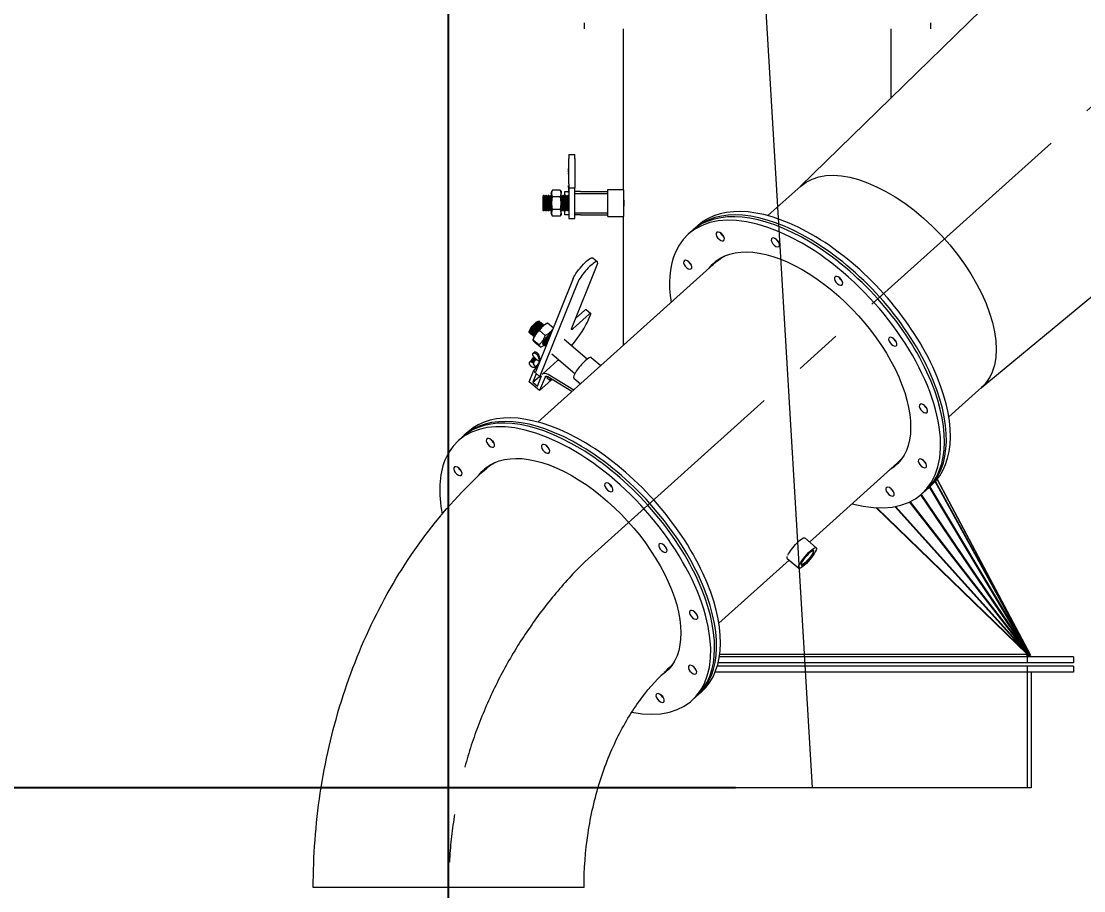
# Model space of a CAD drawing. Header units: inches. Extents: x -350577 to -266477, y -437959 to -377535.
# Drawn here: x -346059 to -344682, y -394050 to -392922 of the extents above; entities that cross this region are included whole.
import ezdxf

# ---------------------------------------------------------------- set-up
doc = ezdxf.new("R2010")
doc.units = ezdxf.units.IN
doc.header["$MEASUREMENT"] = 0
doc.linetypes.add('CENTER', pattern=[2, 1.25, -0.25, 0.25, -0.25])
doc.layers.add('CENTER       (itatec)', color=4, linetype='CENTER', lineweight=9)
doc.layers.add('ORGINAL (itatec)', color=3, linetype='Continuous', lineweight=9)
doc.styles.add('Geniso', font='geniso.shx', dxfattribs={"oblique": 15})
doc.dimstyles.new('scale 1b100', dxfattribs={"dimscale": 100, "dimtxt": 3, "dimasz": 2.5, "dimexe": 1, "dimexo": 1, "dimgap": 1, "dimtad": 1, "dimdec": 0, "dimzin": 0, "dimdsep": 46, "dimtxsty": 'Geniso', "dimcen": 0, "dimclrd": 1, "dimclre": 1, "dimclrt": 7, "dimadec": 0, "dimazin": 0, "dimtfac": 1, "dimtdec": 0, "dimtmove": 0, "dimatfit": 3, "dimfxl": 0.75, "dimtolj": 1, "dimtzin": 0, "dimarcsym": 0})

# ---------------------------------------------------------------- blocks, each defined once
blk = doc.blocks.new('*D29')
at = {"layer": 'Defpoints', "color": 0, "transparency": 16777216}
for p in [(-346989.7, -393916.5), (-345033.4, -393916.5), (-345860.2, -394816.5)]:
    blk.add_point(p, dxfattribs=at)
at = {"layer": 'ORGINAL (itatec)', "color": 1, "lineweight": -2, "transparency": 16777216}
for p, q in [((-345133.4, -393916.5), (-347089.7, -393916.5)), ((-346989.7, -394566.5), (-346989.7, -394166.5)), ((-345960.2, -394816.5), (-347089.7, -394816.5))]:
    blk.add_line(p, q, dxfattribs=at)
at = {"layer": 'ORGINAL (itatec)', "color": 1, "transparency": 16777216}
for points in [[(-347031.4, -394166.5), (-346948.1, -394166.5), (-346989.7, -393916.5)], [(-347031.4, -394566.5), (-346948.1, -394566.5), (-346989.7, -394816.5)]]:
    blk.add_solid(points, dxfattribs=at)
at = {"layer": 'ORGINAL (itatec)', "color": 7, "transparency": 16777216, "insert": (-347239.7, -394366.5), "char_height": 300, "attachment_point": 5, "rotation": 90, "style": 'Geniso'}
blk.add_mtext('\\A1;900', dxfattribs=at)
blk = doc.blocks.new('*D31')
at = {"layer": 'Defpoints', "color": 0, "transparency": 16777216}
for p in [(-345505.2, -381405.4), (-331896.3, -383693), (-345505.2, -394816.5)]:
    blk.add_point(p, dxfattribs=at)
at = {"layer": 'ORGINAL (itatec)', "color": 1, "lineweight": -2, "transparency": 16777216}
for p, q in [((-345505.2, -394716.5), (-345505.2, -381305.4)), ((-331896.3, -383593), (-331896.3, -381305.4)), ((-332146.3, -381405.4), (-345255.2, -381405.4))]:
    blk.add_line(p, q, dxfattribs=at)
at = {"layer": 'ORGINAL (itatec)', "color": 1, "transparency": 16777216}
for points in [[(-345255.2, -381363.7), (-345255.2, -381447.1), (-345505.2, -381405.4)], [(-332146.3, -381363.7), (-332146.3, -381447.1), (-331896.3, -381405.4)]]:
    blk.add_solid(points, dxfattribs=at)
at = {"layer": 'ORGINAL (itatec)', "color": 7, "transparency": 16777216, "insert": (-338700.7, -381155.4), "char_height": 300, "attachment_point": 5, "style": 'Geniso'}
blk.add_mtext('\\A1;13609', dxfattribs=at)

msp = doc.modelspace()

# ---------------------------------------------------------------- linework, layer by layer
at = {"layer": 'CENTER       (itatec)', "ltscale": 250}
msp.add_lwpolyline([(-345505.2, -394816.5), (-345505.2, -394046, -0.200576), (-345328.5, -393623.1), (-343435.8, -391922, -0.044523), (-343167.9, -391721.3), (-336251.6, -388191.3)], format="xyb", dxfattribs=at)
at = {"layer": 'ORGINAL (itatec)', "extrusion": (0, 1, 0)}
for p, q in [((-345049.5, -393136.5), (-343996.1, -392107.7)), ((-345329.7, -392924), (-345329.7, -392932)), ((-344880.7, -392924), (-344880.7, -392932)), ((-345278.7, -393140.5), (-345278.7, -392932)), ((-344931.7, -393021.4), (-344931.7, -392932)), ((-345349.5, -393095), (-345349.5, -393100)), ((-345349.5, -393095), (-345341.5, -393095)), ((-345349.5, -393133), (-345349.5, -393100)), ((-345341.5, -393100), (-345341.5, -393095)), ((-345341.5, -393100), (-345341.5, -393133)), ((-345349.5, -393113), (-345349.8, -393113)), ((-345349.8, -393118), (-345349.8, -393113)), ((-345349.5, -393118), (-345349.8, -393118)), ((-345349.5, -393118.9), (-345349.8, -393118.9)), ((-345349.8, -393120.5), (-345349.8, -393118.9)), ((-345349.8, -393120.5), (-345349.8, -393125.3)), ((-345349.5, -393120.5), (-345349.8, -393120.5)), ((-344815, -393397.6), (-344470.7, -393113)), ((-345349.8, -393125.3), (-345349.8, -393129.4)), ((-345349.5, -393125.3), (-345349.8, -393125.3)), ((-345349.8, -393129.4), (-345349.8, -393129.5)), ((-345349.8, -393129.5), (-345349.8, -393131.2)), ((-345349.5, -393129.5), (-345349.8, -393129.5)), ((-345349.5, -393131.2), (-345349.8, -393131.2)), ((-345349.8, -393131.2), (-345349.8, -393131.3)), ((-345349.5, -393131.3), (-345349.8, -393131.3)), ((-345349.5, -393135.3), (-345349.8, -393135.3)), ((-345349.8, -393137.5), (-345349.8, -393135.3)), ((-345349.5, -393133), (-345349.5, -393138)), ((-345341.5, -393133), (-345341.5, -393138)), ((-345383.2, -393148.8), (-345382.4, -393148)), ((-345383.2, -393148.8), (-345383.2, -393167.2)), ((-345382.4, -393148), (-345382.4, -393168)), ((-345381.6, -393148), (-345382.4, -393148)), ((-345381.6, -393148), (-345381.6, -393168)), ((-345380.8, -393148.8), (-345381.6, -393148)), ((-345380.8, -393167.2), (-345380.8, -393148.8)), ((-345380.1, -393148.8), (-345380.8, -393148.8)), ((-345380.1, -393148.8), (-345379.3, -393148)), ((-345380.1, -393148.8), (-345380.1, -393167.2)), ((-345379.3, -393148), (-345379.3, -393168)), ((-345378.5, -393148), (-345379.3, -393148)), ((-345378.5, -393148), (-345378.5, -393168)), ((-345377.7, -393148.8), (-345378.5, -393148)), ((-345377.7, -393167.2), (-345377.7, -393148.8)), ((-345376.9, -393148.8), (-345377.7, -393148.8)), ((-345376.9, -393148.8), (-345376.1, -393148)), ((-345376.9, -393148.8), (-345376.9, -393167.2)), ((-345376.1, -393148), (-345376.1, -393168)), ((-345375.3, -393148), (-345376.1, -393148)), ((-345375.3, -393148), (-345375.3, -393168)), ((-345374.5, -393148.8), (-345375.3, -393148)), ((-345374.5, -393167.2), (-345374.5, -393148.8)), ((-345373.7, -393148.8), (-345374.5, -393148.8)), ((-345373.7, -393148.8), (-345372.9, -393148)), ((-345373.7, -393148.8), (-345373.7, -393167.2)), ((-345372.9, -393148), (-345372.9, -393168)), ((-345372.1, -393148), (-345372.9, -393148)), ((-345372.1, -393145.4), (-345372.1, -393170.6)), ((-345372.1, -393148), (-345372.1, -393168)), ((-345372.1, -393148.1), (-345372.1, -393148)), ((-345371.5, -393142.9), (-345371.5, -393142.6)), ((-345371.5, -393142.6), (-345371.5, -393142.9)), ((-345371.5, -393142.6), (-345371.5, -393142.6)), ((-345371.5, -393142.9), (-345371.5, -393142.9)), ((-345371.5, -393152.9), (-345371.5, -393148)), ((-345371.5, -393148), (-345371.5, -393148)), ((-345371.5, -393148), (-345371.5, -393152.9)), ((-345370.6, -393141.3), (-345370.6, -393141.3)), ((-345360.7, -393141.3), (-345370.6, -393141.3)), ((-345360.7, -393141.3), (-345360.7, -393141.3)), ((-345359.2, -393170.6), (-345359.2, -393145.4)), ((-345358.7, -393148.8), (-345359.2, -393148.2)), ((-345358.7, -393167.2), (-345358.7, -393148.8)), ((-345357.9, -393148.8), (-345358.7, -393148.8)), ((-345357.9, -393148.8), (-345357.1, -393148)), ((-345357.9, -393148.8), (-345357.9, -393167.2)), ((-345357.1, -393148), (-345357.1, -393168)), ((-345356.3, -393148), (-345357.1, -393148)), ((-345356.3, -393148), (-345356.3, -393168)), ((-345355.5, -393148.8), (-345356.3, -393148)), ((-345355.5, -393167.2), (-345355.5, -393148.8)), ((-345354.7, -393148.8), (-345355.5, -393148.8)), ((-345354.7, -393148.8), (-345353.9, -393148)), ((-345354.7, -393148.8), (-345354.7, -393167.2)), ((-345354.5, -393148.6), (-345354.5, -393143)), ((-345354.5, -393143), (-345349.8, -393143)), ((-345353.9, -393148), (-345353.9, -393168)), ((-345353.1, -393148), (-345353.9, -393148)), ((-345353.1, -393148), (-345353.1, -393168)), ((-345352.3, -393148.8), (-345353.1, -393148)), ((-345352.3, -393167.2), (-345352.3, -393148.8)), ((-345351.5, -393148.8), (-345352.3, -393148.8)), ((-345351.5, -393148.8), (-345350.7, -393148)), ((-345351.5, -393148.8), (-345351.5, -393167.2)), ((-345350.7, -393148), (-345350.7, -393168)), ((-345349.9, -393148), (-345350.7, -393148)), ((-345349.9, -393148), (-345349.9, -393168)), ((-345349.5, -393148.5), (-345349.9, -393148)), ((-345349.8, -393137.5), (-345349.8, -393140.7)), ((-345349.5, -393137.5), (-345349.8, -393137.5)), ((-345349.8, -393140.7), (-345349.8, -393141.3)), ((-345349.5, -393140.7), (-345349.8, -393140.7)), ((-345349.8, -393141.3), (-345349.8, -393143.6)), ((-345349.5, -393141.3), (-345349.8, -393141.3)), ((-345349.8, -393144.3), (-345349.8, -393143.6)), ((-345349.5, -393144.3), (-345349.8, -393144.3)), ((-345349.5, -393138), (-345349.5, -393178)), ((-345349.5, -393138), (-345341.5, -393138)), ((-345349.5, -393144.3), (-345349.5, -393148.5)), ((-345341.5, -393178), (-345341.5, -393138)), ((-345334.1, -393143), (-345341.5, -393143)), ((-345341.5, -393145.5), (-345298.7, -393145.5)), ((-345334.1, -393143), (-345298.7, -393143)), ((-345298.7, -393175.5), (-345298.7, -393140.5)), ((-345298.7, -393140.5), (-345278.7, -393140.5)), ((-345278.7, -393140.6), (-345278.7, -393175.4)), ((-345091.5, -393174.2), (-345048.8, -393135.8)), ((-345371.5, -393152.9), (-345371.5, -393152.9)), ((-345370.6, -393149.6), (-345370.6, -393149.6)), ((-345370.6, -393149.6), (-345370.6, -393149.6)), ((-345360.7, -393149.6), (-345370.6, -393149.6)), ((-345360.7, -393149.6), (-345360.7, -393149.6)), ((-345360.7, -393149.6), (-345360.7, -393149.6)), ((-345383.2, -393167.2), (-345382.4, -393168)), ((-345381.6, -393168), (-345382.4, -393168)), ((-345380.8, -393167.2), (-345381.6, -393168)), ((-345380.1, -393167.2), (-345380.8, -393167.2)), ((-345380.1, -393167.2), (-345379.3, -393168)), ((-345378.5, -393168), (-345379.3, -393168)), ((-345377.7, -393167.2), (-345378.5, -393168)), ((-345376.9, -393167.2), (-345377.7, -393167.2)), ((-345376.9, -393167.2), (-345376.1, -393168)), ((-345375.3, -393168), (-345376.1, -393168)), ((-345374.5, -393167.2), (-345375.3, -393168)), ((-345373.7, -393167.2), (-345374.5, -393167.2)), ((-345373.7, -393167.2), (-345372.9, -393168)), ((-345372.1, -393168), (-345372.9, -393168)), ((-345372.1, -393167.9), (-345372.1, -393168)), ((-345371.5, -393168), (-345371.5, -393163.1)), ((-345371.5, -393163.1), (-345371.5, -393163.1)), ((-345371.5, -393163.1), (-345371.5, -393168)), ((-345371.5, -393168), (-345371.5, -393168)), ((-345371.5, -393173.4), (-345371.5, -393173.1)), ((-345371.5, -393173.1), (-345371.5, -393173.1)), ((-345371.5, -393173.1), (-345371.5, -393173.4)), ((-345371.5, -393173.4), (-345371.5, -393173.4)), ((-345370.6, -393166.4), (-345370.6, -393166.4)), ((-345370.6, -393166.4), (-345370.6, -393166.4)), ((-345360.7, -393166.4), (-345370.6, -393166.4)), ((-345370.6, -393174.7), (-345370.6, -393174.7)), ((-345360.7, -393174.7), (-345370.6, -393174.7)), ((-345360.7, -393166.4), (-345360.7, -393166.4)), ((-345360.7, -393166.4), (-345360.7, -393166.4)), ((-345360.7, -393174.7), (-345360.7, -393174.7)), ((-345358.7, -393167.2), (-345359.2, -393167.8)), ((-345357.9, -393167.2), (-345358.7, -393167.2)), ((-345357.9, -393167.2), (-345357.1, -393168)), ((-345356.3, -393168), (-345357.1, -393168)), ((-345355.5, -393167.2), (-345356.3, -393168)), ((-345354.7, -393167.2), (-345355.5, -393167.2)), ((-345354.7, -393167.2), (-345353.9, -393168)), ((-345354.5, -393173), (-345354.5, -393167.4)), ((-345349.5, -393173), (-345354.5, -393173)), ((-345353.1, -393168), (-345353.9, -393168)), ((-345352.3, -393167.2), (-345353.1, -393168)), ((-345351.5, -393167.2), (-345352.3, -393167.2)), ((-345351.5, -393167.2), (-345350.7, -393168)), ((-345349.9, -393168), (-345350.7, -393168)), ((-345349.5, -393167.5), (-345349.9, -393168)), ((-345349.5, -393167.5), (-345349.5, -393173)), ((-345349.5, -393173), (-345349.5, -393173)), ((-345341.5, -393170.5), (-345298.7, -393170.5)), ((-345334.1, -393173), (-345341.5, -393173)), ((-345334.1, -393173), (-345298.7, -393173)), ((-345298.7, -393175.5), (-345278.7, -393175.5)), ((-345278.7, -393342.5), (-345278.7, -393175.5)), ((-345349.5, -393178), (-345341.5, -393178)), ((-345182, -393186.9), (-345187, -393191.4)), ((-345189.5, -393193.7), (-345194.6, -393198.3)), ((-345318.2, -393229), (-345312.2, -393234.1)), ((-345389.5, -393442), (-345158, -393233.9)), ((-345346, -393321), (-345312.5, -393238)), ((-345343.7, -393255.6), (-345392.7, -393377.3)), ((-345337.8, -393260.7), (-345386.8, -393382.3)), ((-345340.5, -393307.4), (-345329, -393297.1)), ((-345326.9, -393295.9), (-345320.9, -393301)), ((-345389.2, -393311.1), (-345388.1, -393310.9)), ((-345387, -393311.6), (-345387.6, -393311.1)), ((-345386.5, -393313), (-345386.9, -393312.7)), ((-345386.8, -393312.8), (-345386.8, -393312)), ((-345386.8, -393313.1), (-345385.7, -393312.9)), ((-345384.6, -393313.6), (-345385.2, -393313.1)), ((-345384.4, -393314.8), (-345384.4, -393314)), ((-345376.9, -393313.7), (-345376.9, -393313.7)), ((-345369.6, -393319.9), (-345376.9, -393313.7)), ((-345323.1, -393302.1), (-345343.9, -393320.8)), ((-345323.7, -393308.8), (-345321, -393301.9)), ((-345400.8, -393324.8), (-345400.7, -393325.8)), ((-345399.9, -393326.8), (-345400.5, -393326.3)), ((-345398.7, -393326.9), (-345399.4, -393326.9)), ((-345398.4, -393327.1), (-345398.8, -393326.7)), ((-345398.4, -393326.8), (-345398.4, -393327.8)), ((-345397.6, -393328.8), (-345398.2, -393328.3)), ((-345389.7, -393325.2), (-345389.7, -393325.2)), ((-345387.4, -393323.2), (-345387.4, -393323.2)), ((-345387.4, -393323.2), (-345387.4, -393323.2)), ((-345380, -393329.5), (-345387.4, -393323.2)), ((-345386, -393320.8), (-345386, -393320.8)), ((-345384.1, -393315), (-345384.6, -393314.7)), ((-345384.4, -393315.1), (-345383.4, -393314.9)), ((-345382.3, -393315.6), (-345382.9, -393315.1)), ((-345382, -393316.8), (-345382.2, -393316.7)), ((-345382, -393316.8), (-345382.1, -393316)), ((-345379.6, -393315.1), (-345379.6, -393315.1)), ((-345396.3, -393328.9), (-345397.1, -393328.9)), ((-345396, -393329.1), (-345396.5, -393328.7)), ((-345396, -393328.8), (-345396, -393329.8)), ((-345396, -393335.7), (-345396, -393335.7)), ((-345395.2, -393330.8), (-345395.8, -393330.3)), ((-345395.8, -393335.6), (-345395.8, -393335.6)), ((-345395.8, -393335.6), (-345395.8, -393335.6)), ((-345388.4, -393341.9), (-345395.8, -393335.6)), ((-345394.8, -393332.6), (-345394.8, -393332.6)), ((-345393.9, -393330.9), (-345394.7, -393330.9)), ((-345394.7, -393337.5), (-345394.7, -393337.5)), ((-345393.9, -393330.9), (-345394.1, -393330.7)), ((-345393.6, -393338.6), (-345393.6, -393338.6)), ((-345386.2, -393344.9), (-345393.6, -393338.6)), ((-345388.4, -393341.9), (-345388.4, -393341.9)), ((-345388.4, -393341.9), (-345388.4, -393341.9)), ((-345382.1, -393340.9), (-345382.9, -393340.9)), ((-345381.8, -393341.1), (-345382.3, -393340.7)), ((-345381.9, -393340.8), (-345381.8, -393341.8)), ((-345380, -393329.5), (-345380, -393329.5)), ((-345380, -393329.5), (-345380, -393329.5)), ((-345325.5, -393360.3), (-345355.4, -393335)), ((-345386.2, -393344.9), (-345386.2, -393344.9)), ((-345386.2, -393344.9), (-345386.2, -393344.9)), ((-345381, -393342.8), (-345381.6, -393342.3)), ((-345379.7, -393342.9), (-345380.5, -393342.9)), ((-345379.5, -393343.1), (-345379.9, -393342.7)), ((-345379.5, -393342.8), (-345379.4, -393343.8)), ((-345341.7, -393379.4), (-345371.6, -393354.1)), ((-345397.8, -393362.2), (-345397.8, -393363.2)), ((-345397.1, -393363.9), (-345397.7, -393363.4)), ((-345396, -393363.8), (-345396.9, -393363.9)), ((-345395.5, -393364.2), (-345396.1, -393363.8)), ((-345395.6, -393364.1), (-345395.5, -393365.2)), ((-345395.6, -393366.5), (-345392.2, -393371.1)), ((-345395.4, -393365.4), (-345395.4, -393365.4)), ((-345395.1, -393375.8), (-345388.8, -393367.6)), ((-345386.4, -393360.3), (-345386, -393360.5)), ((-345383.2, -393379.3), (-345364.3, -393362.3)), ((-345320.3, -393358.2), (-345307.9, -393368.7)), ((-345400.8, -393389.8), (-345395.1, -393375.8)), ((-345391.6, -393379.3), (-345396, -393390.3)), ((-345396, -393390.3), (-345387.5, -393382.7)), ((-345392.9, -393377.7), (-345395.1, -393375.8)), ((-345392.8, -393378.3), (-345386.8, -393383.3)), ((-345390, -393395.4), (-345384.7, -393382.2)), ((-345345.4, -393402.4), (-345376.5, -393383.4)), ((-345376.4, -393380), (-345343.1, -393400.3)), ((-345387.4, -393401.2), (-345400.8, -393389.8)), ((-345396, -393390.3), (-345390, -393395.4)), ((-345380.3, -393383.6), (-345387.4, -393401.2)), ((-345387.4, -393401.2), (-345372.6, -393387.9)), ((-345373.9, -393388.2), (-345377.4, -393385.2)), ((-345372.1, -393387.7), (-345373.1, -393388.1)), ((-345342.9, -393384.9), (-345334.2, -393392.3)), ((-344856.9, -393435.3), (-344814.2, -393396.9)), ((-345487.5, -393461.5), (-345492.5, -393466)), ((-345479.9, -393454.7), (-345484.9, -393459.2)), ((-345037.5, -393597.6), (-344923.3, -393495)), ((-344752, -393742.9), (-344874.5, -393519.2)), ((-344874.2, -393518.9), (-344751.2, -393743.6)), ((-344751.2, -393743.6), (-344871.9, -393516.1)), ((-344871.8, -393516.1), (-344750.8, -393744.2)), ((-344886.7, -393530.6), (-344891.8, -393535.2)), ((-344879.1, -393523.8), (-344884.2, -393528.4)), ((-344752.7, -393742.6), (-344881.9, -393526.3)), ((-344881.6, -393526), (-344752, -393742.9)), ((-344754, -393742.6), (-344907.6, -393545.6)), ((-344907.1, -393545.4), (-344753.4, -393742.5)), ((-344753.4, -393742.5), (-344893, -393536.2)), ((-344892.6, -393535.9), (-344752.7, -393742.6)), ((-344755.2, -393743), (-344951.3, -393553)), ((-344950, -393553.1), (-344754.8, -393742.8)), ((-344754.8, -393742.8), (-344926.8, -393551.7)), ((-344926, -393551.5), (-344754, -393742.6)), ((-345043.6, -393592.3), (-345028.7, -393605)), ((-345032.6, -393609.7), (-345032.7, -393608.6)), ((-345154.8, -393703), (-345063.7, -393621.2)), ((-345066.2, -393619.1), (-345051.3, -393631.7)), ((-345047.3, -393627.1), (-345048.4, -393627.2)), ((-344755.2, -393754.5), (-345155.8, -393754.5)), ((-344755.2, -393746.5), (-345154.2, -393746.5)), ((-345153.7, -393743), (-344755.2, -393743)), ((-344755.2, -393746.5), (-344753.4, -393742.5)), ((-344755.2, -393746.5), (-344754, -393742.6)), ((-344755.2, -393746.5), (-344752.7, -393742.6)), ((-344755.2, -393746.5), (-344754.8, -393742.8)), ((-344755.2, -393746.5), (-344752, -393742.9)), ((-344755.2, -393746.5), (-344755.2, -393743)), ((-344755.2, -393746.5), (-344751.2, -393743.6)), ((-344755.2, -393746.5), (-344750.8, -393744.2)), ((-344755.2, -393746.5), (-344755.2, -393754.5)), ((-344755.2, -393746.5), (-344755.2, -393754.5)), ((-344695.2, -393746.5), (-344755.2, -393746.5)), ((-344695.2, -393754.5), (-344755.2, -393754.5)), ((-344695.2, -393746.5), (-344695.2, -393754.5)), ((-345216.5, -393758.5), (-345216.8, -393758.5)), ((-344755.2, -393766.5), (-345159.7, -393766.5)), ((-344755.2, -393758.5), (-345156.9, -393758.5)), ((-344755.2, -393758.5), (-344755.2, -393766.5)), ((-344755.2, -393758.5), (-344755.2, -393766.5)), ((-344695.2, -393758.5), (-344755.2, -393758.5)), ((-344755.2, -393766.5), (-344755.2, -393916.5)), ((-344695.2, -393766.5), (-344755.2, -393766.5)), ((-344750.2, -393766.5), (-344750.2, -393916.5)), ((-344695.2, -393758.5), (-344695.2, -393766.5)), ((-345177.1, -393791.6), (-345182.1, -393796.1)), ((-345184.6, -393798.4), (-345189.7, -393802.9)), ((-344755.2, -393916.5), (-345311.6, -393916.5)), ((-344750.2, -393916.5), (-344755.2, -393916.5)), ((-345329.7, -394046), (-345680.7, -394046))]:
    msp.add_line(p, q, dxfattribs=at)
at = {"layer": 'ORGINAL (itatec)'}
msp.add_lwpolyline([(-345033.4, -393916.5), (-345105.2, -392712.9, -0.280798), (-344799.5, -392251.5), (-341661.3, -390961.7)], format="xyb", dxfattribs=at)
at = {"layer": 'ORGINAL (itatec)', "extrusion": (0, 0, -1)}
for centre, start, end in [((345365.3, -393145.4), 0, 24.2411), ((345365.3, -393145.4), 24.2411, 37.8907), ((345366, -393145.4), 142.1093, 180), ((345365.3, -393170.6), 335.7589, 0), ((345365.3, -393170.6), 322.1093, 335.7589), ((345366, -393170.6), 180, 217.8907)]:
    msp.add_arc(centre, 6.82, start, end, dxfattribs=at)
for centre, major_axis, ratio, start_param, end_param in [((-344931.5, -393266.4), (-117.3, 130.5), 0.528892, 0, 2.887905), ((-345153.2, -393201.2), (-4.68, 5.21), 0.528892, -3.39528, 2.887905), ((-345081.6, -393208.9), (-4.68, 5.21), 0.528892, -3.39528, 2.887905), ((-345043.2, -393366.7), (-118, 131.3), 0.528892, -0.1065, 3.248092), ((-345331.1, -393244.3), (12.9, 15.3), 0.213, -2.569594, 0), ((-345195.3, -393237.9), (-4.68, 5.21), 0.528892, -3.39528, 2.887905), ((-345040.6, -393364.4), (-117.3, 130.5), 0.528892, 0, 0.138395), ((-345030.5, -393355.4), (-118, 131.3), 0.528892, -0.111969, -0.091199), ((-345032.8, -393357.4), (-117.3, 130.5), 0.528892, -0.057115, -0.037332), ((-345038.1, -393362.2), (-118, 131.3), 0.528892, -0.1065, -0.036374), ((-345035.6, -393359.9), (-118, 131.3), 0.528892, -0.106699, -0.054812), ((-344999.7, -393258.8), (-4.68, 5.21), 0.528892, -3.39528, 2.887905), ((-345330.1, -393299.7), (3.23, 3.82), 0.213, -0.998798, 0), ((-345394.6, -393318.2), (5.95, 7.03), 0.213, -2.569594, -0.219767), ((-345394.1, -393318.7), (6.46, 7.63), 0.213, -2.569594, 0), ((-345393.5, -393319.2), (6.46, 7.63), 0.213, -2.569594, 0.219767), ((-345392.3, -393320.2), (5.95, 7.03), 0.213, -2.569594, -0.219767), ((-345391.7, -393320.7), (6.46, 7.63), 0.213, -2.569594, 0), ((-345391.1, -393321.2), (6.46, 7.63), 0.213, -2.569594, 0.219767), ((-345389.3, -393322.7), (6.46, 7.63), 0.213, -2.569594, 0), ((-345385.9, -393325.6), (9.9, 11.7), 0.213, -0.663435, -0.495174), ((-345394.6, -393318.2), (-5.95, -7.03), 0.213, 0.219767, 0.571999), ((-345394.1, -393318.7), (-6.46, -7.63), 0.213, 0, 0.571999), ((-345393.5, -393319.2), (-6.46, -7.63), 0.213, -0.219767, 0.571999), ((-345391.7, -393320.7), (-6.46, -7.63), 0.213, 0, 0.571999), ((-345392.3, -393320.2), (-5.95, -7.03), 0.213, 0.219767, 0.571999), ((-345391.1, -393321.2), (-6.46, -7.63), 0.213, -0.219767, 0.571999), ((-345389.9, -393322.2), (-5.95, -7.03), 0.213, 0.219767, 0.571999), ((-345389.9, -393322.2), (5.95, 7.03), 0.213, -2.569594, -0.219767), ((-345388.7, -393323.2), (6.46, 7.63), 0.213, -2.569594, 0.219767), ((-345387.6, -393324.2), (5.95, 7.03), 0.213, -2.569594, -0.294856), ((-345387, -393324.7), (6.46, 7.63), 0.213, -2.198886, -0.942706), ((-345385.9, -393325.6), (9.9, 11.7), 0.213, -1.710633, -1.334161), ((-345342.8, -393318.2), (-3.23, -3.82), 0.213, -0.998798, 0.571999), ((-345389.3, -393322.7), (-6.46, -7.63), 0.213, 0, 0.571999), ((-345385.9, -393325.6), (-10.1, -10.1), 0.000001, 0.000002, 0.000026), ((-345385.9, -393325.6), (9.9, 11.7), 0.213, -2.646419, -2.381358), ((-345388.7, -393323.2), (-6.46, -7.63), 0.213, -0.219767, 0.571999), ((-345387.6, -393324.2), (-5.95, -7.03), 0.213, 0.294856, 0.571999), ((-345377.8, -393332.4), (10.8, 12.8), 0.213, -2.56962, -2.569568), ((-345376.9, -393333.2), (-6.46, -7.63), 0.213, -0.219767, -0.052853), ((-345375.7, -393334.2), (-5.95, -7.03), 0.213, 0.219767, 0.571999), ((-345375.1, -393334.7), (-6.46, -7.63), 0.213, 0, 0.571999), ((-345375.7, -393334.2), (5.95, 7.03), 0.213, -2.569594, -0.9044), ((-345375.1, -393334.7), (6.46, 7.63), 0.213, -2.569594, -1.10904), ((-345374.5, -393335.2), (-6.46, -7.63), 0.213, -0.219767, 0.571999), ((-345374.5, -393335.2), (6.46, 7.63), 0.213, -2.569594, -1.310652), ((-345377.8, -393332.4), (10.8, 12.8), 0.213, -1.522422, -1.522371), ((-345373.4, -393336.2), (-5.95, -7.03), 0.213, 0.219767, 0.571999), ((-345373.4, -393336.2), (5.95, 7.03), 0.213, -2.569594, -1.863235), ((-345372.8, -393336.7), (6.46, 7.63), 0.213, -2.569594, -2.112278), ((-344929.5, -393337.7), (-4.68, 5.21), 0.528892, -3.39528, 2.887905), ((-345392.3, -393362.7), (9.5, 11.3), 0.213, -1.066608, -0.930988), ((-345372.8, -393336.7), (-6.46, -7.63), 0.213, 0.114682, 0.571999), ((-345395.7, -393359.9), (-2.09, -2.47), 0.213, 0.219767, 2.477357), ((-345395.1, -393360.4), (-2.58, -3.05), 0.213, 0, 2.23003), ((-345395.8, -393359.8), (-4.33, -5.12), 0.213, -0.932141, -0.849212), ((-345394.5, -393360.8), (-2.58, -3.05), 0.213, -0.219767, 2.186693), ((-345394, -393361.3), (-2.09, -2.47), 0.213, 0, 2.291226), ((-345393.4, -393361.8), (-2.09, -2.47), 0.213, 0.219767, 2.235285), ((-345392.8, -393362.3), (-2.58, -3.05), 0.213, 0, 2.062867), ((-345357.6, -393369.7), (-6.68, 7.44), 0.528892, 0, 0.318295), ((-345389.6, -393374.5), (-3.23, -3.82), 0.213, 0, 0.571999), ((-345376.6, -393386.8), (-6.68, 7.44), 0.528892, -0.196983, 1.055309), ((-345372.6, -393379.4), (-4.85, -5.73), 0.213, 0, 0.715376), ((-344931.5, -393266.4), (117.3, -130.5), 0.528892, -0.253773, 0.006534), ((-344931.5, -393266.4), (117.3, -130.5), 0.528892, -0.253678, 0), ((-345369, -393382.4), (-4.85, -5.73), 0.213, -0.387194, 0.852101), ((-345368.6, -393382.8), (-4.2, -4.96), 0.213, -0.80383, 0.737347), ((-344889.7, -393424.3), (-4.68, 5.21), 0.528892, -3.39528, 2.887905), ((-345451.1, -393469), (-4.68, 5.21), 0.528892, -3.39528, 2.887905), ((-345379.5, -393476.7), (-4.68, 5.21), 0.528892, -3.39528, 2.887905), ((-345341.1, -393634.5), (-118, 131.3), 0.528892, -0.11534, 3.230819), ((-345040.6, -393364.4), (117.3, -130.5), 0.528892, -0.138395, 0), ((-345030.5, -393355.4), (118, -131.3), 0.528892, 0.090966, 0.111677), ((-345032.8, -393357.4), (117.3, -130.5), 0.528892, 0.037048, 0.05674), ((-344891, -393495.5), (-4.68, 5.21), 0.528892, -3.39528, 2.887905), ((-345493.2, -393505.7), (-4.68, 5.21), 0.528892, -3.39528, 2.887905), ((-345336.1, -393629.9), (-118, 131.3), 0.528892, -0.108564, -0.036374), ((-345333.5, -393627.7), (-118, 131.3), 0.528892, -0.106965, -0.054576), ((-345338.6, -393632.2), (-117.3, 130.5), 0.528892, 0, 0.138395), ((-345328.5, -393623.1), (-118, 131.3), 0.528892, -0.111804, -0.091041), ((-345331, -393625.4), (-117.3, 130.5), 0.528892, -0.054888, -0.034093), ((-345038.1, -393362.2), (118, -131.3), 0.528892, 0.036374, 0.1065), ((-345035.6, -393359.9), (118, -131.3), 0.528892, 0.054423, 0.1063), ((-345297.6, -393526.6), (-4.68, 5.21), 0.528892, -3.39528, 2.887905), ((-344933.1, -393532.2), (-4.68, 5.21), 0.528892, -3.39528, 2.887905), ((-345227.4, -393605.4), (-4.68, 5.21), 0.528892, -3.39528, 2.887905), ((-345054.9, -393605.7), (11.3, 13.4), 0.213, -2.472141, 0), ((-345054.9, -393605.7), (-11.3, -13.4), 0.213, 0, 0.474545), ((-345040, -393618.3), (8.08, 9.54), 0.213, -5.711186788770485, 0.5719985184091008), ((-345040.4, -393618), (7.54, 8.91), 0.213, -0.290009, 3.431602), ((-345187.6, -393692.1), (-4.68, 5.21), 0.528892, -3.39528, 2.887905), ((-345338.6, -393632.2), (117.3, -130.5), 0.528892, -0.138395, 0), ((-345336.1, -393629.9), (118, -131.3), 0.528892, 0.036374, 0.102036), ((-345333.5, -393627.7), (118, -131.3), 0.528892, 0.054576, 0.105413), ((-345328.5, -393623.1), (118, -131.3), 0.528892, 0.091041, 0.111804), ((-345331, -393625.4), (117.3, -130.5), 0.528892, 0.034093, 0.054888), ((-345189, -393763.3), (-4.68, 5.21), 0.528892, -3.39528, 2.887905), ((-345231.1, -393799.9), (-4.68, 5.21), 0.528892, -3.39528, 2.887905)]:
    msp.add_ellipse(centre, major_axis=major_axis, ratio=ratio, start_param=start_param, end_param=end_param, dxfattribs=at)
at = {"layer": 'ORGINAL (itatec)'}
for centre, major_axis, ratio, start_param, end_param in [((-345030.5, -393355.4), (151.4, -168.5), 0.528892, 0, 3.141593), ((-345038.1, -393362.2), (151.4, -168.5), 0.528892, 0, 3.141593), ((-345035.6, -393359.9), (151.4, -168.5), 0.528892, -0.013619, 3.156377), ((-345043.2, -393366.7), (151.4, -168.5), 0.528892, -0.684343, 3.39528), ((-345148.2, -393196.7), (4.68, -5.21), 0.528892, -1.981233, -1.16036), ((-345076.6, -393204.4), (4.68, -5.21), 0.528892, -1.981233, -1.16036), ((-345043.2, -393366.7), (-151.4, 168.5), 0.528892, 0.253687, 0.684343), ((-345325.2, -393249.4), (12.9, 15.3), 0.213, -0.571999, 2.569594), ((-345190.3, -393233.4), (4.68, -5.21), 0.528892, -1.981233, -1.16036), ((-344994.7, -393254.3), (4.68, -5.21), 0.528892, -1.981233, -1.16036), ((-345324.1, -393304.8), (3.23, 3.82), 0.213, -0.571999, 0.998798), ((-345392.9, -393319.7), (5.95, 7.03), 0.213, 0, 2.569594), ((-345390.5, -393321.7), (5.95, 7.03), 0.213, 0, 2.569594), ((-345385.9, -393325.6), (-9.9, -11.7), 0.213, -2.636204, -2.478158), ((-345358.4, -393340), (35.5, 42), 0.213, -1.465631, -0.571999), ((-345392.9, -393319.7), (-5.95, -7.03), 0.213, -0.571999, 0), ((-345390.5, -393321.7), (-5.95, -7.03), 0.213, -0.571999, 0), ((-345388.1, -393323.7), (5.95, 7.03), 0.213, 0, 2.569594), ((-345385.9, -393325.6), (-9.9, -11.7), 0.213, -1.807432, -1.43096), ((-345376.7, -393333.3), (-6.46, -7.63), 0.213, -2.142795, 0.400905), ((-345376.3, -393333.7), (-5.95, -7.03), 0.213, -2.45589, -0.571999), ((-345376.7, -393333.3), (-6.46, -7.63), 0.213, -2.579359, -2.142795), ((-345385.9, -393325.6), (-9.9, -11.7), 0.213, -0.760235, -0.505389), ((-345388.1, -393323.7), (-5.95, -7.03), 0.213, -0.571999, 0), ((-345376.3, -393333.7), (-5.95, -7.03), 0.213, -0.571999, 0), ((-345374, -393335.7), (-5.95, -7.03), 0.213, -0.571999, 0), ((-345374, -393335.7), (-5.95, -7.03), 0.213, -1.564038, -0.571999), ((-344924.4, -393333.1), (4.68, -5.21), 0.528892, -1.981233, -1.16036), ((-345392.3, -393362.7), (-3.23, -3.82), 0.213, -1.941437, -0.05033), ((-345387.5, -393366.8), (-4.78, -5.65), 0.213, -1.787395, -0.160257), ((-345331.6, -393371.5), (11.3, 13.4), 0.213, 0, 3.141593), ((-345383.6, -393379.5), (-3.23, -3.82), 0.213, -0.571999, 0.998052), ((-345376.6, -393386.8), (-3.34, 3.72), 0.528892, -1.055309, 0.253687), ((-345328.5, -393623.1), (151.4, -168.5), 0.528892, 0, 3.141593), ((-345336.1, -393629.9), (151.4, -168.5), 0.528892, 0, 3.141593), ((-344884.6, -393419.7), (4.68, -5.21), 0.528892, -1.981233, -1.16036), ((-345341.1, -393634.5), (151.4, -168.5), 0.528892, -0.608762, 3.39528), ((-345333.5, -393627.7), (151.4, -168.5), 0.528892, -0.01417, 3.155762), ((-345446.1, -393464.5), (4.68, -5.21), 0.528892, -1.981233, -1.16036), ((-345374.5, -393472.1), (4.68, -5.21), 0.528892, -1.981233, -1.16036), ((-345341.1, -393634.5), (-151.4, 168.5), 0.528892, 0.253687, 0.724044), ((-344886, -393490.9), (4.68, -5.21), 0.528892, -1.981233, -1.16036), ((-345488.2, -393501.2), (4.68, -5.21), 0.528892, -1.981233, -1.16036), ((-345292.6, -393522.1), (4.68, -5.21), 0.528892, -1.981233, -1.16036), ((-344928.1, -393527.6), (4.68, -5.21), 0.528892, -1.981233, -1.16036), ((-345222.3, -393600.9), (4.68, -5.21), 0.528892, -1.981233, -1.16036), ((-345040, -393618.3), (-11.3, -13.4), 0.213, -3.713591, 2.569594), ((-345182.6, -393687.5), (4.68, -5.21), 0.528892, -1.981233, -1.16036), ((-345183.9, -393758.7), (4.68, -5.21), 0.528892, -1.981233, -1.16036), ((-345226, -393795.4), (4.68, -5.21), 0.528892, -1.981233, -1.16036)]:
    msp.add_ellipse(centre, major_axis=major_axis, ratio=ratio, start_param=start_param, end_param=end_param, dxfattribs=at)
for points, knots in [([(-345371.5, -393142.9), (-345371.5, -393143), (-345371.5, -393143.1), (-345371.6, -393143.5), (-345371.7, -393143.9), (-345371.8, -393144.7), (-345371.8, -393145.1), (-345371.8, -393145.8), (-345371.8, -393146.2), (-345371.7, -393147), (-345371.6, -393147.4), (-345371.5, -393147.8), (-345371.5, -393147.9), (-345371.5, -393148)], [34.251004, 34.251004, 34.251004, 34.251004, 34.81835, 34.81835, 37.754399, 37.754399, 40.690448, 40.690448, 43.626497, 43.626497, 46.562546, 46.562546, 47.129892, 47.129892, 47.129892, 47.129892]), ([(-345370.6, -393141.3), (-345370.8, -393141.5), (-345371, -393141.7), (-345371.3, -393142.3), (-345371.4, -393142.6), (-345371.5, -393142.9)], [70.557899, 70.557899, 70.557899, 70.557899, 72.575316, 72.575316, 74.944102, 74.944102, 74.944102, 74.944102]), ([(-345371.5, -393148), (-345371.4, -393148.3), (-345371.3, -393148.6), (-345371, -393149.1), (-345370.8, -393149.4), (-345370.6, -393149.6)], [6.439672, 6.439672, 6.439672, 6.439672, 8.808459, 8.808459, 10.825875, 10.825875, 10.825875, 10.825875]), ([(-345359.8, -393142.9), (-345359.9, -393142.6), (-345360, -393142.3), (-345360.3, -393141.7), (-345360.5, -393141.5), (-345360.7, -393141.3)], [47.129892, 47.129892, 47.129892, 47.129892, 49.498595, 49.498595, 51.515941, 51.515941, 51.515941, 51.515941]), ([(-345360.7, -393149.6), (-345360.5, -393149.4), (-345360.3, -393149.1), (-345360, -393148.6), (-345359.9, -393148.3), (-345359.8, -393148)], [29.864955, 29.864955, 29.864955, 29.864955, 31.882301, 31.882301, 34.251004, 34.251004, 34.251004, 34.251004]), ([(-345359.8, -393148), (-345359.8, -393147.9), (-345359.8, -393147.8), (-345359.7, -393147.4), (-345359.6, -393147), (-345359.5, -393146.2), (-345359.5, -393145.8), (-345359.5, -393145.1), (-345359.5, -393144.7), (-345359.6, -393143.9), (-345359.7, -393143.5), (-345359.8, -393143.1), (-345359.8, -393143), (-345359.8, -393142.9)], [34.251004, 34.251004, 34.251004, 34.251004, 34.81835, 34.81835, 37.754399, 37.754399, 40.690448, 40.690448, 43.626497, 43.626497, 46.562546, 46.562546, 47.129892, 47.129892, 47.129892, 47.129892]), ([(-345278.7, -393145.6), (-345278.7, -393145.7), (-345278.7, -393145.7), (-345278.7, -393145.9), (-345278.7, -393146.1), (-345278.6, -393146.8), (-345278.6, -393147.2), (-345278.6, -393148.1), (-345278.5, -393148.6), (-345278.5, -393149.7), (-345278.4, -393150.3), (-345278.4, -393151.7), (-345278.4, -393152.4), (-345278.3, -393154), (-345278.3, -393154.8), (-345278.3, -393156.4), (-345278.3, -393157.2), (-345278.3, -393158.8), (-345278.3, -393159.6), (-345278.3, -393161.2), (-345278.3, -393162), (-345278.4, -393163.6), (-345278.4, -393164.3), (-345278.4, -393165.7), (-345278.5, -393166.3), (-345278.5, -393167.4), (-345278.6, -393167.9), (-345278.6, -393168.8), (-345278.6, -393169.2), (-345278.7, -393169.9), (-345278.7, -393170.1), (-345278.7, -393170.3), (-345278.7, -393170.4), (-345278.7, -393170.4)], [20.505297, 20.505297, 20.505297, 20.505297, 21.196505, 21.196505, 23.551671, 23.551671, 25.906837, 25.906837, 28.262003, 28.262003, 30.617172, 30.617172, 32.97234, 32.97234, 35.327509, 35.327509, 37.682677, 37.682677, 40.037845, 40.037845, 42.393014, 42.393014, 44.748182, 44.748182, 47.103351, 47.103351, 49.458517, 49.458517, 51.813683, 51.813683, 54.168849, 54.168849, 54.860056, 54.860056, 54.860056, 54.860056]), ([(-345371.5, -393152.9), (-345371.5, -393153.1), (-345371.5, -393153.2), (-345371.6, -393154.2), (-345371.7, -393155), (-345371.8, -393156.5), (-345371.8, -393157.3), (-345371.8, -393158.7), (-345371.8, -393159.5), (-345371.7, -393161), (-345371.6, -393161.8), (-345371.5, -393162.8), (-345371.5, -393162.9), (-345371.5, -393163.1)], [34.251004, 34.251004, 34.251004, 34.251004, 34.81835, 34.81835, 37.754399, 37.754399, 40.690448, 40.690448, 43.626497, 43.626497, 46.562546, 46.562546, 47.129892, 47.129892, 47.129892, 47.129892]), ([(-345370.6, -393149.6), (-345370.8, -393150.1), (-345371, -393150.6), (-345371.3, -393151.7), (-345371.4, -393152.3), (-345371.5, -393152.9)], [70.557899, 70.557899, 70.557899, 70.557899, 72.575316, 72.575316, 74.944102, 74.944102, 74.944102, 74.944102]), ([(-345359.8, -393152.9), (-345359.9, -393152.3), (-345360, -393151.7), (-345360.3, -393150.6), (-345360.5, -393150.1), (-345360.7, -393149.6)], [47.129892, 47.129892, 47.129892, 47.129892, 49.498595, 49.498595, 51.515941, 51.515941, 51.515941, 51.515941]), ([(-345359.8, -393163.1), (-345359.8, -393162.9), (-345359.8, -393162.8), (-345359.7, -393161.8), (-345359.6, -393161), (-345359.5, -393159.5), (-345359.5, -393158.7), (-345359.5, -393157.3), (-345359.5, -393156.5), (-345359.6, -393155), (-345359.7, -393154.2), (-345359.8, -393153.2), (-345359.8, -393153.1), (-345359.8, -393152.9)], [34.251004, 34.251004, 34.251004, 34.251004, 34.81835, 34.81835, 37.754399, 37.754399, 40.690448, 40.690448, 43.626497, 43.626497, 46.562546, 46.562546, 47.129892, 47.129892, 47.129892, 47.129892]), ([(-345371.5, -393168), (-345371.5, -393168.1), (-345371.5, -393168.2), (-345371.6, -393168.6), (-345371.7, -393169), (-345371.8, -393169.8), (-345371.8, -393170.2), (-345371.8, -393170.9), (-345371.8, -393171.3), (-345371.7, -393172.1), (-345371.6, -393172.5), (-345371.5, -393172.9), (-345371.5, -393173), (-345371.5, -393173.1)], [34.251004, 34.251004, 34.251004, 34.251004, 34.81835, 34.81835, 37.754399, 37.754399, 40.690448, 40.690448, 43.626497, 43.626497, 46.562546, 46.562546, 47.129892, 47.129892, 47.129892, 47.129892]), ([(-345371.5, -393163.1), (-345371.4, -393163.7), (-345371.3, -393164.3), (-345371, -393165.4), (-345370.8, -393165.9), (-345370.6, -393166.4)], [6.439672, 6.439672, 6.439672, 6.439672, 8.808459, 8.808459, 10.825875, 10.825875, 10.825875, 10.825875]), ([(-345370.6, -393166.4), (-345370.8, -393166.6), (-345371, -393166.9), (-345371.3, -393167.4), (-345371.4, -393167.7), (-345371.5, -393168)], [70.557899, 70.557899, 70.557899, 70.557899, 72.575316, 72.575316, 74.944102, 74.944102, 74.944102, 74.944102]), ([(-345371.5, -393173.1), (-345371.4, -393173.4), (-345371.3, -393173.7), (-345371, -393174.3), (-345370.8, -393174.5), (-345370.6, -393174.7)], [6.439672, 6.439672, 6.439672, 6.439672, 8.808459, 8.808459, 10.825875, 10.825875, 10.825875, 10.825875]), ([(-345360.7, -393166.4), (-345360.5, -393165.9), (-345360.3, -393165.4), (-345360, -393164.3), (-345359.9, -393163.7), (-345359.8, -393163.1)], [29.864955, 29.864955, 29.864955, 29.864955, 31.882301, 31.882301, 34.251004, 34.251004, 34.251004, 34.251004]), ([(-345359.8, -393168), (-345359.9, -393167.7), (-345360, -393167.4), (-345360.3, -393166.9), (-345360.5, -393166.6), (-345360.7, -393166.4)], [47.129892, 47.129892, 47.129892, 47.129892, 49.498595, 49.498595, 51.515941, 51.515941, 51.515941, 51.515941]), ([(-345360.7, -393174.7), (-345360.5, -393174.5), (-345360.3, -393174.3), (-345360, -393173.7), (-345359.9, -393173.4), (-345359.8, -393173.1)], [29.864955, 29.864955, 29.864955, 29.864955, 31.882301, 31.882301, 34.251004, 34.251004, 34.251004, 34.251004]), ([(-345359.8, -393173.1), (-345359.8, -393173), (-345359.8, -393172.9), (-345359.7, -393172.5), (-345359.6, -393172.1), (-345359.5, -393171.3), (-345359.5, -393170.9), (-345359.5, -393170.2), (-345359.5, -393169.8), (-345359.6, -393169), (-345359.7, -393168.6), (-345359.8, -393168.2), (-345359.8, -393168.1), (-345359.8, -393168)], [34.251004, 34.251004, 34.251004, 34.251004, 34.81835, 34.81835, 37.754399, 37.754399, 40.690448, 40.690448, 43.626497, 43.626497, 46.562546, 46.562546, 47.129892, 47.129892, 47.129892, 47.129892]), ([(-345395.8, -393334.8), (-345395.2, -393333.2), (-345394.5, -393331.8), (-345392.7, -393328.9), (-345391.6, -393327.4), (-345389.5, -393324.6), (-345388.4, -393323.3), (-345386.2, -393320.8), (-345385.1, -393319.6), (-345382.7, -393317.4), (-345381.6, -393316.4), (-345379.7, -393315.1), (-345379.1, -393314.7), (-345378.4, -393314.3)], [2.076185, 2.076185, 2.076185, 2.076185, 2.502348, 2.502348, 2.911697, 2.911697, 3.27134, 3.27134, 3.627785, 3.627785, 4.008162, 4.008162, 4.207, 4.207, 4.207, 4.207]), ([(-345376.9, -393313.7), (-345377.3, -393313.9), (-345377.7, -393314.1), (-345378.7, -393314.5), (-345379.1, -393314.8), (-345379.6, -393315.1)], [70.557899, 70.557899, 70.557899, 70.557899, 72.575316, 72.575316, 74.944102, 74.944102, 74.944102, 74.944102]), ([(-345377, -393313.7), (-345377.1, -393313.7), (-345377.2, -393313.8), (-345377.4, -393313.8), (-345377.5, -393313.9), (-345377.7, -393314), (-345377.8, -393314), (-345378, -393314.1), (-345378.1, -393314.2), (-345378.2, -393314.2), (-345378.3, -393314.3), (-345378.4, -393314.3)], [1.9559048, 1.9559048, 1.9559048, 1.9559048, 1.9799609, 1.9799609, 2.004017, 2.004017, 2.0280731, 2.0280731, 2.0521291, 2.0521291, 2.0761852, 2.0761852, 2.0761852, 2.0761852]), ([(-345377, -393313.7), (-345377, -393313.7), (-345377, -393313.7), (-345377, -393313.7), (-345377, -393313.7), (-345376.9, -393313.7)], [8.566982, 8.566982, 8.566982, 8.566982, 8.808459, 8.808459, 10.82491, 10.82491, 10.82491, 10.82491]), ([(-345389.7, -393325.2), (-345389.8, -393325.2), (-345389.9, -393325.3), (-345390.5, -393326), (-345390.9, -393326.5), (-345391.7, -393327.6), (-345392.1, -393328.2), (-345392.9, -393329.2), (-345393.2, -393329.8), (-345393.9, -393331), (-345394.3, -393331.6), (-345394.7, -393332.4), (-345394.7, -393332.5), (-345394.8, -393332.6)], [34.251004, 34.251004, 34.251004, 34.251004, 34.81835, 34.81835, 37.754399, 37.754399, 40.690448, 40.690448, 43.626497, 43.626497, 46.562546, 46.562546, 47.129892, 47.129892, 47.129892, 47.129892]), ([(-345387.4, -393323.2), (-345387.8, -393323.5), (-345388.2, -393323.7), (-345389, -393324.4), (-345389.3, -393324.7), (-345389.7, -393325.2)], [70.557899, 70.557899, 70.557899, 70.557899, 72.575316, 72.575316, 74.944102, 74.944102, 74.944102, 74.944102]), ([(-345386, -393320.8), (-345386.3, -393321.2), (-345386.6, -393321.6), (-345387.1, -393322.5), (-345387.3, -393322.8), (-345387.4, -393323.2)], [6.439672, 6.439672, 6.439672, 6.439672, 8.808459, 8.808459, 10.825875, 10.825875, 10.825875, 10.825875]), ([(-345379.6, -393315.1), (-345379.7, -393315.1), (-345379.8, -393315.2), (-345380.5, -393315.7), (-345381, -393316.1), (-345382.1, -393316.9), (-345382.6, -393317.3), (-345383.5, -393318.2), (-345384, -393318.6), (-345384.9, -393319.5), (-345385.3, -393320), (-345385.8, -393320.6), (-345385.9, -393320.7), (-345386, -393320.8)], [34.251004, 34.251004, 34.251004, 34.251004, 34.81835, 34.81835, 37.754399, 37.754399, 40.690448, 40.690448, 43.626497, 43.626497, 46.562546, 46.562546, 47.129892, 47.129892, 47.129892, 47.129892]), ([(-345380, -393329.5), (-345379.6, -393329.4), (-345379.1, -393329.2), (-345378.2, -393328.7), (-345377.8, -393328.5), (-345377.3, -393328.2)], [29.864955, 29.864955, 29.864955, 29.864955, 31.882301, 31.882301, 34.251004, 34.251004, 34.251004, 34.251004]), ([(-345377.3, -393328.2), (-345377.2, -393328.1), (-345377.1, -393328), (-345376.4, -393327.6), (-345375.8, -393327.2), (-345374.8, -393326.3), (-345374.3, -393325.9), (-345373.4, -393325.1), (-345372.9, -393324.6), (-345372, -393323.7), (-345371.6, -393323.2), (-345371.1, -393322.6), (-345371, -393322.5), (-345370.9, -393322.4)], [34.251004, 34.251004, 34.251004, 34.251004, 34.81835, 34.81835, 37.754399, 37.754399, 40.690448, 40.690448, 43.626497, 43.626497, 46.562546, 46.562546, 47.129892, 47.129892, 47.129892, 47.129892]), ([(-345395.8, -393334.8), (-345395.8, -393334.9), (-345395.8, -393334.9), (-345395.8, -393335), (-345395.9, -393335.1), (-345395.9, -393335.2), (-345395.9, -393335.3), (-345395.9, -393335.4), (-345396, -393335.4), (-345396, -393335.5), (-345396, -393335.6), (-345396, -393335.6)], [4.20700011, 4.20700011, 4.20700011, 4.20700011, 4.22050893, 4.22050893, 4.23401775, 4.23401775, 4.24752656, 4.24752656, 4.26103538, 4.26103538, 4.2745442, 4.2745442, 4.2745442, 4.2745442]), ([(-345395.8, -393335.6), (-345395.9, -393335.6), (-345395.9, -393335.6), (-345396, -393335.6), (-345396, -393335.6), (-345396, -393335.7)], [70.557899, 70.557899, 70.557899, 70.557899, 72.575316, 72.575316, 74.944102, 74.944102, 74.944102, 74.944102]), ([(-345396, -393335.7), (-345396, -393335.7), (-345396, -393335.7), (-345396, -393335.8), (-345395.9, -393335.9), (-345395.8, -393336.1), (-345395.7, -393336.2), (-345395.5, -393336.5), (-345395.4, -393336.6), (-345395.1, -393337), (-345395, -393337.1), (-345394.8, -393337.4), (-345394.7, -393337.4), (-345394.7, -393337.5)], [34.251004, 34.251004, 34.251004, 34.251004, 34.81835, 34.81835, 37.754399, 37.754399, 40.690448, 40.690448, 43.626497, 43.626497, 46.562546, 46.562546, 47.129892, 47.129892, 47.129892, 47.129892]), ([(-345394.8, -393332.6), (-345395, -393333.2), (-345395.3, -393333.7), (-345395.6, -393334.7), (-345395.7, -393335.2), (-345395.8, -393335.6)], [6.439672, 6.439672, 6.439672, 6.439672, 8.808459, 8.808459, 10.825875, 10.825875, 10.825875, 10.825875]), ([(-345394.7, -393337.5), (-345394.5, -393337.6), (-345394.4, -393337.8), (-345394, -393338.2), (-345393.8, -393338.4), (-345393.6, -393338.6)], [6.439672, 6.439672, 6.439672, 6.439672, 8.808459, 8.808459, 10.825875, 10.825875, 10.825875, 10.825875]), ([(-345388.4, -393341.9), (-345388, -393341.7), (-345387.6, -393341.4), (-345386.9, -393340.8), (-345386.5, -393340.4), (-345386.1, -393340)], [29.864955, 29.864955, 29.864955, 29.864955, 31.882301, 31.882301, 34.251004, 34.251004, 34.251004, 34.251004]), ([(-345387.3, -393343), (-345387.5, -393342.9), (-345387.6, -393342.7), (-345388, -393342.3), (-345388.2, -393342.1), (-345388.4, -393341.9)], [47.129892, 47.129892, 47.129892, 47.129892, 49.498595, 49.498595, 51.515941, 51.515941, 51.515941, 51.515941]), ([(-345386.1, -393340), (-345386, -393339.9), (-345385.9, -393339.8), (-345385.4, -393339.2), (-345384.9, -393338.6), (-345384.1, -393337.5), (-345383.7, -393337), (-345383, -393335.9), (-345382.6, -393335.3), (-345381.9, -393334.1), (-345381.5, -393333.5), (-345381.2, -393332.8), (-345381.1, -393332.6), (-345381, -393332.5)], [34.251004, 34.251004, 34.251004, 34.251004, 34.81835, 34.81835, 37.754399, 37.754399, 40.690448, 40.690448, 43.626497, 43.626497, 46.562546, 46.562546, 47.129892, 47.129892, 47.129892, 47.129892]), ([(-345381, -393332.5), (-345380.8, -393332), (-345380.6, -393331.4), (-345380.2, -393330.4), (-345380.1, -393330), (-345380, -393329.5)], [47.129892, 47.129892, 47.129892, 47.129892, 49.498595, 49.498595, 51.515941, 51.515941, 51.515941, 51.515941]), ([(-345395.1, -393356.8), (-345395.1, -393356.7), (-345395.2, -393356.7), (-345395.4, -393356.3), (-345395.5, -393356.1), (-345395.7, -393355.6), (-345395.8, -393355.3), (-345396, -393354.8), (-345396, -393354.6), (-345396.1, -393354.2), (-345396.1, -393354), (-345396, -393353.5), (-345396, -393353.4), (-345395.9, -393353.1), (-345395.8, -393352.9), (-345395.5, -393352.7), (-345395.4, -393352.6), (-345395.1, -393352.4), (-345395, -393352.4), (-345394.6, -393352.3), (-345394.4, -393352.3), (-345394, -393352.3), (-345393.8, -393352.4), (-345393.3, -393352.5), (-345393.1, -393352.6), (-345392.6, -393352.9), (-345392.4, -393353), (-345391.9, -393353.3), (-345391.7, -393353.5), (-345391.4, -393353.7), (-345391.2, -393353.9), (-345391, -393354.1), (-345390.6, -393354.5), (-345390.4, -393354.8), (-345390.1, -393355.2), (-345389.9, -393355.3), (-345389.8, -393355.5)], [-11.506271, -11.506271, -11.506271, -11.506271, -11.25178, -11.25178, -10.386265, -10.386265, -9.517507, -9.517507, -8.648749, -8.648749, -7.780279, -7.780279, -6.911808, -6.911808, -6.04493, -6.04493, -5.178053, -5.178053, -4.313667, -4.313667, -3.449282, -3.449282, -2.586495, -2.586495, -1.723708, -1.723708, -0.861854, -0.861854, 0, 0, 0, 0.861854, 0.861854, 1.723708, 1.723708, 2.328505, 2.328505, 2.328505, 2.328505]), ([(-345395.6, -393352.7), (-345395.5, -393352.6), (-345395.4, -393352.5), (-345395.2, -393352.4), (-345395.1, -393352.3), (-345395, -393352.1), (-345394.9, -393352.1), (-345394.7, -393351.9), (-345394.6, -393351.8), (-345394.4, -393351.7), (-345394.3, -393351.6), (-345394.3, -393351.5)], [3.6291061, 3.6291061, 3.6291061, 3.6291061, 3.6627312, 3.6627312, 3.6963564, 3.6963564, 3.7299815, 3.7299815, 3.7636066, 3.7636066, 3.7972318, 3.7972318, 3.7972318, 3.7972318]), ([(-345388.6, -393354.4), (-345388.7, -393354.2), (-345388.8, -393354), (-345389.1, -393353.6), (-345389.3, -393353.4), (-345389.7, -393352.9), (-345390, -393352.7), (-345390.2, -393352.5), (-345390.4, -393352.4), (-345390.6, -393352.2), (-345391.1, -393351.9), (-345391.4, -393351.7), (-345391.8, -393351.5), (-345392, -393351.4), (-345392.5, -393351.3), (-345392.7, -393351.2), (-345393.1, -393351.2), (-345393.3, -393351.2), (-345393.7, -393351.2), (-345393.9, -393351.3), (-345394.1, -393351.4), (-345394.2, -393351.5), (-345394.3, -393351.5)], [-2.328505, -2.328505, -2.328505, -2.328505, -1.723708, -1.723708, -0.861854, -0.861854, 0, 0, 0, 0.861854, 0.861854, 1.723708, 1.723708, 2.586495, 2.586495, 3.449282, 3.449282, 4.313667, 4.313667, 5.178053, 5.178053, 5.73584, 5.73584, 5.73584, 5.73584]), ([(-345386, -393344.8), (-345386, -393344.8), (-345386, -393344.8), (-345386, -393344.7), (-345386.1, -393344.6), (-345386.2, -393344.4), (-345386.3, -393344.3), (-345386.5, -393344), (-345386.6, -393343.9), (-345386.9, -393343.5), (-345387, -393343.4), (-345387.3, -393343.1), (-345387.3, -393343.1), (-345387.3, -393343)], [34.251004, 34.251004, 34.251004, 34.251004, 34.81835, 34.81835, 37.754399, 37.754399, 40.690448, 40.690448, 43.626497, 43.626497, 46.562546, 46.562546, 47.129892, 47.129892, 47.129892, 47.129892]), ([(-345386.2, -393344.9), (-345386.1, -393344.9), (-345386.1, -393344.9), (-345386, -393344.9), (-345386, -393344.9), (-345386, -393344.8)], [29.864955, 29.864955, 29.864955, 29.864955, 31.882301, 31.882301, 34.251004, 34.251004, 34.251004, 34.251004]), ([(-345386, -393344.9), (-345384.8, -393344.4), (-345383.8, -393343.8), (-345382.5, -393342.8), (-345382.1, -393342.5), (-345381.7, -393342.2)], [5.0974975, 5.0974975, 5.0974975, 5.0974975, 5.4028918, 5.4028918, 5.525136, 5.525136, 5.525136, 5.525136]), ([(-345396.1, -393371.1), (-345396.3, -393371), (-345396.4, -393370.9), (-345396.8, -393370.8), (-345397, -393370.6), (-345397.5, -393370.3), (-345397.8, -393370.1), (-345398, -393369.9), (-345398.2, -393369.7), (-345398.4, -393369.5), (-345398.9, -393369.1), (-345399.1, -393368.8), (-345399.4, -393368.4), (-345399.6, -393368.1), (-345399.9, -393367.6), (-345400, -393367.4), (-345400.3, -393366.9), (-345400.4, -393366.6), (-345400.5, -393366.1), (-345400.6, -393365.9), (-345400.6, -393365.5), (-345400.6, -393365.3), (-345400.6, -393364.9), (-345400.5, -393364.7), (-345400.4, -393364.4), (-345400.3, -393364.2), (-345400.1, -393364), (-345400, -393363.9), (-345399.7, -393363.7), (-345399.5, -393363.7), (-345399.1, -393363.6), (-345398.9, -393363.6), (-345398.5, -393363.6), (-345398.3, -393363.7), (-345398, -393363.8), (-345397.9, -393363.8), (-345397.9, -393363.8)], [-2.328505, -2.328505, -2.328505, -2.328505, -1.723708, -1.723708, -0.861854, -0.861854, 0, 0, 0, 0.861854, 0.861854, 1.723708, 1.723708, 2.586495, 2.586495, 3.449282, 3.449282, 4.313667, 4.313667, 5.178053, 5.178053, 6.04493, 6.04493, 6.911808, 6.911808, 7.780279, 7.780279, 8.648749, 8.648749, 9.517507, 9.517507, 10.386265, 10.386265, 11.25178, 11.25178, 11.506271, 11.506271, 11.506271, 11.506271]), ([(-345398.9, -393362.9), (-345399, -393363), (-345399, -393363), (-345399.2, -393363.2), (-345399.3, -393363.3), (-345399.4, -393363.4), (-345399.5, -393363.5), (-345399.7, -393363.6), (-345399.8, -393363.7), (-345399.9, -393363.8), (-345400, -393363.9), (-345400.1, -393364)], [0.467953, 0.467953, 0.467953, 0.467953, 0.5099019, 0.5099019, 0.5518507, 0.5518507, 0.5937996, 0.5937996, 0.6357484, 0.6357484, 0.6776973, 0.6776973, 0.6776973, 0.6776973]), ([(-345397.8, -393362.5), (-345397.9, -393362.5), (-345398, -393362.5), (-345398.2, -393362.5), (-345398.4, -393362.6), (-345398.7, -393362.7), (-345398.8, -393362.8), (-345398.9, -393362.9)], [-9.87517, -9.87517, -9.87517, -9.87517, -9.517507, -9.517507, -8.648749, -8.648749, -7.964333, -7.964333, -7.964333, -7.964333]), ([(-345680.7, -394046), (-345680.7, -394004.9), (-345677.7, -393963.8), (-345665.5, -393882.8), (-345656.4, -393842.8), (-345632.1, -393765.2), (-345617, -393727.5), (-345580.8, -393655.6), (-345559.8, -393621.4), (-345512.1, -393557.7), (-345485.3, -393528.1), (-345455.9, -393501.7)], [4.712389, 4.712389, 4.712389, 4.712389, 4.9058984, 4.9058984, 5.0994078, 5.0994078, 5.2929173, 5.2929173, 5.4864267, 5.4864267, 5.6799361, 5.6799361, 5.6799361, 5.6799361]), ([(-345329.7, -394046), (-345329.7, -394022.3), (-345328, -393998.6), (-345321, -393952.4), (-345315.9, -393929.9), (-345302.6, -393887.5), (-345294.5, -393867.5), (-345276.2, -393831), (-345265.9, -393814.5), (-345244.2, -393785.5), (-345232.8, -393773.1), (-345221.3, -393762.7)], [4.712389, 4.712389, 4.712389, 4.712389, 4.9058984, 4.9058984, 5.0994078, 5.0994078, 5.2929173, 5.2929173, 5.4864267, 5.4864267, 5.6799361, 5.6799361, 5.6799361, 5.6799361])]:
    msp.add_open_spline(points, degree=3, knots=knots, dxfattribs=at)
msp.add_open_spline([(-345370.9, -393322.4), (-345370.7, -393322.2), (-345370.5, -393321.9), (-345370.3, -393321.6)], degree=3, dxfattribs=at)
for points, weights in [([(-345389.8, -393355.5), (-345388, -393360.6), (-345387, -393363.2)], [1, 1.07411325514, 1.02086444424]), ([(-345386.2, -393361), (-345387, -393358.6), (-345388.6, -393354.4)], [1.03630464312, 1.0602806624, 1]), ([(-345397.9, -393363.8), (-345396.6, -393364.5), (-345395.5, -393365.1)], [1, 1.00647171503, 1.00544805936]), ([(-345391.9, -393360.7), (-345393.2, -393359), (-345395.1, -393356.8)], [1, 1.01117572355, 1]), ([(-345387.3, -393363.7), (-345389.9, -393362), (-345391.9, -393360.7)], [1.00140276987, 1.00812644737, 1]), ([(-345392.3, -393370.9), (-345393.9, -393371), (-345396.1, -393371.1)], [1.04292924184, 1.04020505374, 1])]:
    msp.add_rational_spline(points, weights, degree=2, dxfattribs=at)

# ---------------------------------------------------------------- dimensions: what is measured, and where the dimension line sits
dim = msp.add_linear_dim(base=(-345505.2, -381405.4), p1=(-331896.3, -383693), p2=(-345505.2, -394816.5), dimstyle='scale 1b100', dxfattribs=at)
dim.commit()
dim.dimension.update_dxf_attribs({"geometry": '*D31', "text_midpoint": (-338700.7, -381155.4)})
dim = msp.add_linear_dim(base=(-346989.7, -393916.5), p1=(-345860.2, -394816.5), p2=(-345033.4, -393916.5), angle=90, dimstyle='scale 1b100', dxfattribs=at)
dim.commit()
dim.dimension.update_dxf_attribs({"geometry": '*D29', "text_midpoint": (-347239.7, -394366.5)})

doc.saveas('drawing.dxf')
